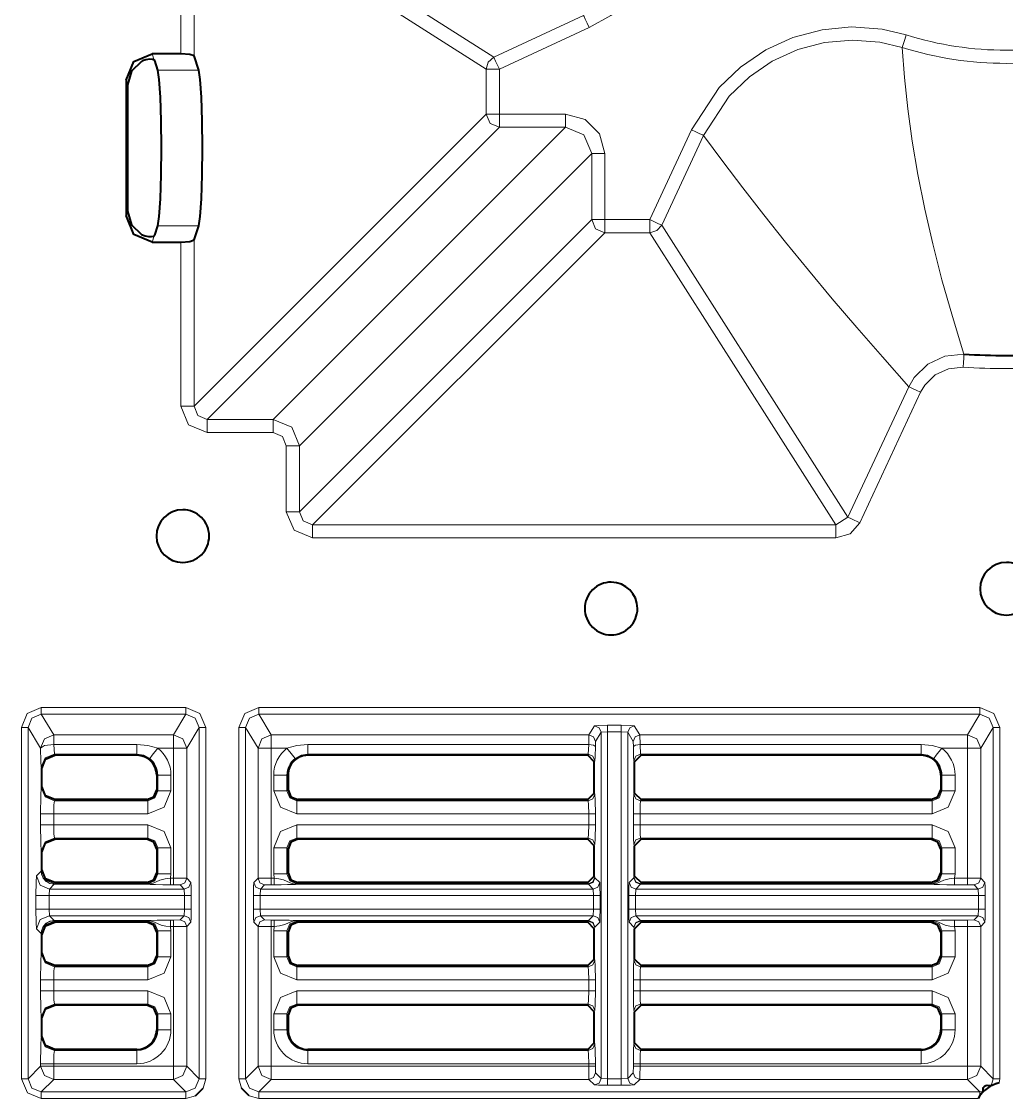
# Model space of a CAD drawing. Header units: millimetres. Extents: x 0 to 2941, y -405 to 1422.
# Drawn here: x 1124.3 to 1199.1, y 948 to 1029.7 of the extents above; entities that cross this region are included whole.
import ezdxf

# ---------------------------------------------------------------- set-up
doc = ezdxf.new("R2010")
doc.units = ezdxf.units.MM
doc.layers.add('FINE', color=9, linetype='Continuous')
doc.layers.add('OUTLINE', color=7, linetype='Continuous')

msp = doc.modelspace()

# ---------------------------------------------------------------- linework, layer by layer
at = {"layer": 'FINE', "lineweight": 9}
for p, q in [((1137.996, 1041.154), (1160.168, 1027.029)), ((1136.422, 1027.3), (1136.422, 1040.249)), ((1159.592, 1026.124), (1137.42, 1040.249)), ((1137.42, 1040.249), (1137.42, 1027.134)), ((1167.394, 1029.297), (1160.59, 1026.124)), ((1134.245, 1027.3), (1134.402, 1026.816)), ((1134.665, 1026.059), (1137.771, 1026.059)), ((1159.592, 1022.714), (1159.592, 1026.124)), ((1160.59, 1026.124), (1160.59, 1022.714)), ((1132.376, 1024.937), (1132.262, 1025.29)), ((1137.42, 1000.542), (1159.592, 1022.714)), ((1160.59, 1022.714), (1165.595, 1022.714)), ((1160.59, 1021.716), (1138.418, 999.544)), ((1143.423, 999.544), (1165.595, 1021.716)), ((1172, 1014.714), (1175.173, 1021.518)), ((1176.078, 1021.096), (1172.905, 1014.292)), ((1167.592, 1019.719), (1145.42, 997.547)), ((1167.592, 1014.714), (1167.592, 1019.719)), ((1168.59, 1019.719), (1168.59, 1014.714)), ((1132.262, 1015.01), (1132.376, 1015.363)), ((1145.42, 992.542), (1167.592, 1014.714)), ((1168.59, 1014.714), (1172, 1014.714)), ((1137.771, 1014.241), (1134.665, 1014.241)), ((1168.59, 1013.716), (1146.418, 991.544)), ((1172, 1013.716), (1168.59, 1013.716)), ((1186.126, 991.544), (1172, 1013.716)), ((1172.905, 1014.292), (1187.03, 992.12)), ((1134.402, 1013.484), (1134.245, 1012.999)), ((1136.422, 1000.542), (1136.422, 1012.999)), ((1137.42, 1013.166), (1137.42, 1000.542)), ((1187.03, 992.12), (1191.648, 1002.024)), ((1192.553, 1001.602), (1187.935, 991.698)), ((1138.418, 999.544), (1143.423, 999.544)), ((1143.423, 998.546), (1138.418, 998.546)), ((1144.422, 992.542), (1144.422, 997.547)), ((1145.42, 997.547), (1145.42, 992.542)), ((1146.418, 991.544), (1186.126, 991.544)), ((1186.126, 991.544), (1187.03, 992.12)), ((1186.126, 990.546), (1146.418, 990.546)), ((1125.828, 977.668), (1136.805, 977.668)), ((1142.329, 977.668), (1197.055, 977.668)), ((1136.805, 977.168), (1125.828, 977.168)), ((1126.773, 975.594), (1125.828, 977.168)), ((1135.86, 975.594), (1136.805, 977.168)), ((1197.055, 977.168), (1142.329, 977.168)), ((1142.329, 977.168), (1143.273, 975.594)), ((1196.11, 975.594), (1197.055, 977.168)), ((1124.329, 976.168), (1124.329, 949.503)), ((1124.829, 976.168), (1125.773, 974.594)), ((1137.804, 976.168), (1136.86, 974.594)), ((1137.804, 949.503), (1137.804, 976.168)), ((1138.303, 976.168), (1138.303, 949.503)), ((1140.83, 949.503), (1140.83, 976.168)), ((1141.33, 976.168), (1141.33, 949.503)), ((1142.273, 974.594), (1141.33, 976.168)), ((1167.384, 975.594), (1167.804, 976.294)), ((1168.804, 976.337), (1169.829, 976.337)), ((1170.829, 976.294), (1171.249, 975.594)), ((1198.054, 976.168), (1197.11, 974.594)), ((1198.054, 949.503), (1198.054, 976.168)), ((1198.554, 976.168), (1198.554, 949.503)), ((1126.773, 975.594), (1135.86, 975.594)), ((1143.273, 975.594), (1167.384, 975.594)), ((1167.372, 974.866), (1167.384, 975.594)), ((1168.304, 975.795), (1167.884, 975.094)), ((1168.804, 975.837), (1168.304, 975.795)), ((1169.829, 975.837), (1168.804, 975.837)), ((1170.329, 975.795), (1169.829, 975.837)), ((1171.249, 975.594), (1196.11, 975.594)), ((1171.249, 975.594), (1171.261, 974.866)), ((1126.82, 974.138), (1126.773, 974.866)), ((1126.773, 974.866), (1133.085, 974.866)), ((1135.86, 974.594), (1134.662, 974.594)), ((1136.86, 974.594), (1136.86, 964.715)), ((1142.273, 964.715), (1142.273, 974.594)), ((1144.471, 974.594), (1143.273, 974.594)), ((1143.273, 974.594), (1143.273, 964.728)), ((1146.048, 974.866), (1167.372, 974.866)), ((1167.336, 974.138), (1167.372, 974.866)), ((1167.884, 975.094), (1167.872, 974.73)), ((1170.762, 974.73), (1170.75, 975.094)), ((1171.261, 974.866), (1171.297, 974.138)), ((1171.261, 974.866), (1192.585, 974.866)), ((1196.11, 974.594), (1194.162, 974.594)), ((1197.11, 974.594), (1197.11, 964.715)), ((1126.863, 974.053), (1126.82, 974.138)), ((1167.293, 974.053), (1167.336, 974.138)), ((1167.836, 973.639), (1167.793, 973.553)), ((1170.84, 973.553), (1170.797, 973.639)), ((1192.585, 974.053), (1192.585, 974.138)), ((1125.821, 973.14), (1125.864, 973.053)), ((1135.664, 972.553), (1135.664, 971.355)), ((1143.468, 971.355), (1143.468, 972.553)), ((1194.166, 972.553), (1194.085, 972.553)), ((1194.166, 971.355), (1194.166, 972.553)), ((1195.165, 972.553), (1195.165, 971.355)), ((1167.793, 971.187), (1167.834, 971.105)), ((1170.799, 971.105), (1170.84, 971.187)), ((1194.085, 971.436), (1194.166, 971.355)), ((1126.822, 970.606), (1126.863, 970.687)), ((1145.297, 970.687), (1145.216, 970.606)), ((1145.216, 970.606), (1167.334, 970.606)), ((1167.334, 970.606), (1167.293, 970.687)), ((1125.773, 969.607), (1125.773, 968.767)), ((1133.917, 969.607), (1126.773, 969.607)), ((1126.773, 968.767), (1126.773, 969.607)), ((1167.371, 969.607), (1145.216, 969.607)), ((1167.371, 968.767), (1167.371, 969.607)), ((1167.871, 969.607), (1167.871, 968.767)), ((1170.762, 968.767), (1170.762, 969.607)), ((1126.773, 968.767), (1133.917, 968.767)), ((1145.216, 968.767), (1167.371, 968.767)), ((1171.262, 968.767), (1193.417, 968.767)), ((1126.863, 967.687), (1126.822, 967.769)), ((1134.666, 967.02), (1134.585, 966.938)), ((1134.666, 965.055), (1134.666, 967.02)), ((1135.664, 967.02), (1135.664, 965.055)), ((1143.468, 965.055), (1143.468, 967.02)), ((1144.549, 966.938), (1144.467, 967.02)), ((1144.467, 967.02), (1144.467, 965.055)), ((1145.216, 967.769), (1145.297, 967.687)), ((1167.334, 967.769), (1145.216, 967.769)), ((1167.293, 967.687), (1167.334, 967.769)), ((1167.834, 967.269), (1167.793, 967.187)), ((1170.84, 967.187), (1170.799, 967.269)), ((1193.336, 967.687), (1193.417, 967.769)), ((1194.166, 967.02), (1194.085, 966.938)), ((1194.166, 965.055), (1194.166, 967.02)), ((1195.165, 967.02), (1195.165, 965.055)), ((1125.823, 966.77), (1125.864, 966.687)), ((1125.814, 965.256), (1125.458, 964.9)), ((1134.585, 965.136), (1134.666, 965.055)), ((1135.664, 965.055), (1135.634, 964.728)), ((1136.86, 964.715), (1137.175, 964.4)), ((1144.467, 965.055), (1144.549, 965.136)), ((1167.793, 964.887), (1167.834, 964.805)), ((1167.834, 964.805), (1167.842, 964.757)), ((1167.842, 964.757), (1168.199, 964.4)), ((1170.434, 964.4), (1170.791, 964.757)), ((1170.791, 964.757), (1170.799, 964.805)), ((1170.799, 964.805), (1170.84, 964.887)), ((1194.085, 965.136), (1194.166, 965.055)), ((1195.165, 965.055), (1195.134, 964.728)), ((1197.11, 964.715), (1197.425, 964.4)), ((1126.419, 963.4), (1126.457, 963.9)), ((1126.457, 963.9), (1126.815, 964.257)), ((1126.815, 964.257), (1126.809, 964.257)), ((1126.812, 964.274), (1126.822, 964.306)), ((1126.815, 964.274), (1126.812, 964.274)), ((1126.815, 964.274), (1133.917, 964.274)), ((1133.917, 964.257), (1126.815, 964.257)), ((1126.822, 964.306), (1126.863, 964.387)), ((1126.822, 964.306), (1133.917, 964.306)), ((1133.917, 964.306), (1133.836, 964.387)), ((1135.86, 964.228), (1135.634, 964.228)), ((1136.36, 964.215), (1135.86, 964.228)), ((1136.701, 963.4), (1136.675, 963.9)), ((1142.458, 963.9), (1142.432, 963.4)), ((1142.773, 964.215), (1142.458, 963.9)), ((1142.458, 963.9), (1167.699, 963.9)), ((1143.273, 964.228), (1142.773, 964.215)), ((1143.499, 964.228), (1143.273, 964.228)), ((1145.297, 964.387), (1145.216, 964.306)), ((1145.216, 964.306), (1167.334, 964.306)), ((1167.342, 964.257), (1145.216, 964.257)), ((1167.334, 964.306), (1167.293, 964.387)), ((1167.342, 964.274), (1167.334, 964.306)), ((1167.699, 963.9), (1167.342, 964.257)), ((1167.725, 963.4), (1167.699, 963.9)), ((1170.934, 963.9), (1170.908, 963.4)), ((1171.291, 964.257), (1170.934, 963.9)), ((1170.934, 963.9), (1196.926, 963.9)), ((1171.299, 964.306), (1171.291, 964.274)), ((1171.291, 964.274), (1193.417, 964.274)), ((1193.417, 964.257), (1171.291, 964.257)), ((1193.417, 964.306), (1193.336, 964.387)), ((1196.11, 964.228), (1195.134, 964.228)), ((1196.61, 964.215), (1196.11, 964.228)), ((1196.926, 963.9), (1196.61, 964.215)), ((1196.951, 963.4), (1196.926, 963.9)), ((1125.42, 963.4), (1125.42, 962.375)), ((1126.419, 962.375), (1126.419, 963.4)), ((1136.701, 963.4), (1126.419, 963.4)), ((1136.701, 962.375), (1136.701, 963.4)), ((1137.201, 963.4), (1137.201, 962.375)), ((1141.932, 962.375), (1141.932, 963.4)), ((1167.725, 963.4), (1142.432, 963.4)), ((1142.432, 963.4), (1142.432, 962.375)), ((1167.725, 962.375), (1167.725, 963.4)), ((1168.225, 963.4), (1168.225, 962.375)), ((1196.951, 962.375), (1196.951, 963.4)), ((1197.451, 963.4), (1197.451, 962.375)), ((1126.457, 961.874), (1126.419, 962.375)), ((1126.419, 962.375), (1136.701, 962.375)), ((1136.675, 961.874), (1136.701, 962.375)), ((1142.432, 962.375), (1167.725, 962.375)), ((1142.432, 962.375), (1142.458, 961.874)), ((1167.699, 961.874), (1167.725, 962.375)), ((1170.908, 962.375), (1170.934, 961.874)), ((1196.926, 961.874), (1196.951, 962.375)), ((1126.815, 961.517), (1126.457, 961.874)), ((1126.815, 961.517), (1126.809, 961.517)), ((1126.812, 961.501), (1126.815, 961.501)), ((1126.822, 961.469), (1126.812, 961.501)), ((1126.815, 961.517), (1133.917, 961.517)), ((1133.917, 961.501), (1126.815, 961.501)), ((1126.863, 961.387), (1126.822, 961.469)), ((1133.917, 961.469), (1126.822, 961.469)), ((1133.836, 961.387), (1133.917, 961.469)), ((1135.634, 961.547), (1135.86, 961.547)), ((1135.86, 961.547), (1136.36, 961.559)), ((1137.175, 961.375), (1136.86, 961.06)), ((1142.273, 961.06), (1141.958, 961.375)), ((1142.773, 961.559), (1143.273, 961.547)), ((1143.273, 961.547), (1143.499, 961.547)), ((1167.334, 961.469), (1145.216, 961.469)), ((1145.216, 961.469), (1145.297, 961.387)), ((1167.293, 961.387), (1167.334, 961.469)), ((1168.199, 961.375), (1167.842, 961.017)), ((1170.791, 961.017), (1170.434, 961.375)), ((1196.926, 961.874), (1170.934, 961.874)), ((1170.934, 961.874), (1171.291, 961.517)), ((1171.291, 961.517), (1193.417, 961.517)), ((1193.417, 961.501), (1171.291, 961.501)), ((1171.291, 961.501), (1171.299, 961.469)), ((1193.417, 961.469), (1171.299, 961.469)), ((1171.299, 961.469), (1171.34, 961.387)), ((1193.336, 961.387), (1193.417, 961.469)), ((1195.134, 961.547), (1196.11, 961.547)), ((1196.11, 961.547), (1196.61, 961.559)), ((1196.61, 961.559), (1196.926, 961.874)), ((1197.425, 961.375), (1197.11, 961.06)), ((1125.458, 960.875), (1125.814, 960.519)), ((1125.814, 960.519), (1125.823, 960.47)), ((1125.823, 960.47), (1125.864, 960.388)), ((1134.666, 960.72), (1134.585, 960.638)), ((1135.634, 961.047), (1135.664, 960.72)), ((1135.664, 960.72), (1135.664, 958.755)), ((1136.86, 961.06), (1136.86, 950.447)), ((1142.273, 950.447), (1142.273, 961.06)), ((1143.273, 961.047), (1143.273, 950.447)), ((1143.499, 961.047), (1143.273, 961.047)), ((1143.468, 960.72), (1143.499, 961.047)), ((1143.468, 958.755), (1143.468, 960.72)), ((1144.549, 960.638), (1144.467, 960.72)), ((1144.467, 960.72), (1144.467, 958.755)), ((1167.834, 960.969), (1167.793, 960.887)), ((1167.842, 961.017), (1167.834, 960.969)), ((1170.799, 960.969), (1170.791, 961.017)), ((1170.84, 960.887), (1170.799, 960.969)), ((1196.11, 961.047), (1195.134, 961.047)), ((1195.134, 961.047), (1195.165, 960.72)), ((1195.165, 960.72), (1195.165, 958.755)), ((1196.11, 950.447), (1196.11, 961.047)), ((1197.11, 961.06), (1197.11, 950.447)), ((1125.864, 959.087), (1125.823, 959.005)), ((1144.467, 958.755), (1144.549, 958.836)), ((1126.822, 958.006), (1126.863, 958.087)), ((1133.917, 958.006), (1133.836, 958.087)), ((1145.297, 958.087), (1145.216, 958.006)), ((1167.334, 958.006), (1167.293, 958.087)), ((1167.793, 958.587), (1167.834, 958.505)), ((1170.799, 958.505), (1170.84, 958.587)), ((1171.34, 958.087), (1171.299, 958.006)), ((1193.417, 958.006), (1193.336, 958.087)), ((1126.822, 958.006), (1133.917, 958.006)), ((1145.216, 958.006), (1167.334, 958.006)), ((1171.299, 958.006), (1193.417, 958.006)), ((1125.773, 957.007), (1125.773, 956.167)), ((1133.917, 957.007), (1126.773, 957.007)), ((1126.773, 956.167), (1126.773, 957.007)), ((1167.371, 957.007), (1145.216, 957.007)), ((1167.371, 956.167), (1167.371, 957.007)), ((1167.871, 957.007), (1167.871, 956.167)), ((1170.762, 956.167), (1170.762, 957.007)), ((1126.773, 956.167), (1133.917, 956.167)), ((1145.216, 956.167), (1167.371, 956.167)), ((1171.262, 956.167), (1193.417, 956.167)), ((1126.863, 955.087), (1126.822, 955.169)), ((1133.917, 955.169), (1126.822, 955.169)), ((1133.836, 955.087), (1133.917, 955.169)), ((1193.336, 955.087), (1193.417, 955.169)), ((1125.823, 954.17), (1125.864, 954.087)), ((1134.666, 954.42), (1134.585, 954.338)), ((1134.666, 953.222), (1134.666, 954.42)), ((1135.664, 954.42), (1135.664, 953.222)), ((1143.468, 953.222), (1143.468, 954.42)), ((1144.549, 954.338), (1144.467, 954.42)), ((1144.467, 954.42), (1144.467, 953.222)), ((1167.834, 954.669), (1167.793, 954.587)), ((1170.84, 954.587), (1170.799, 954.669)), ((1194.166, 954.42), (1194.085, 954.338)), ((1194.166, 953.222), (1194.166, 954.42)), ((1195.165, 954.42), (1195.165, 953.222)), ((1134.585, 953.222), (1134.666, 953.222)), ((1144.467, 953.222), (1144.549, 953.222)), ((1194.085, 953.222), (1194.166, 953.222)), ((1125.864, 952.722), (1125.823, 952.64)), ((1126.822, 951.641), (1126.863, 951.722)), ((1146.048, 951.722), (1146.048, 951.641)), ((1167.793, 952.222), (1167.834, 952.14)), ((1170.799, 952.14), (1170.84, 952.222)), ((1171.34, 951.722), (1171.299, 951.641)), ((1171.299, 951.641), (1192.585, 951.641)), ((1192.585, 951.641), (1192.585, 951.722)), ((1125.773, 950.643), (1125.773, 950.447)), ((1126.773, 950.447), (1126.773, 950.643)), ((1133.085, 950.643), (1126.773, 950.643)), ((1136.86, 950.447), (1137.804, 949.503)), ((1141.33, 949.503), (1142.273, 950.447)), ((1143.273, 950.447), (1167.371, 950.447)), ((1167.371, 950.643), (1146.048, 950.643)), ((1167.371, 950.447), (1167.371, 950.643)), ((1167.871, 950.643), (1167.871, 950.447)), ((1167.871, 950.447), (1167.884, 949.947)), ((1170.329, 949.527), (1170.749, 949.947)), ((1170.749, 949.947), (1170.762, 950.447)), ((1170.762, 950.447), (1170.762, 950.643)), ((1192.585, 950.643), (1171.262, 950.643)), ((1171.262, 950.643), (1171.262, 950.447)), ((1171.262, 950.447), (1196.11, 950.447)), ((1197.11, 950.447), (1198.054, 949.503)), ((1125.829, 948.503), (1126.773, 949.447)), ((1138.303, 949.503), (1138.116, 948.776)), ((1141.018, 948.776), (1140.83, 949.503)), ((1143.273, 949.447), (1142.329, 948.503)), ((1167.384, 949.447), (1143.273, 949.447)), ((1167.804, 949.027), (1167.384, 949.447)), ((1168.304, 949.527), (1168.804, 949.502)), ((1169.829, 949.502), (1170.329, 949.527)), ((1171.249, 949.447), (1170.829, 949.027)), ((1196.11, 949.447), (1171.249, 949.447)), ((1197.054, 948.503), (1196.11, 949.447)), ((1197.896, 948.964), (1198.054, 949.503)), ((1198.554, 949.503), (1198.518, 949.18)), ((1125.829, 948.503), (1136.804, 948.503)), ((1142.329, 948.503), (1197.054, 948.503)), ((1169.829, 949.002), (1168.804, 949.002)), ((1197.054, 948.503), (1197.309, 948.536)), ((1142.329, 948.003), (1141.602, 948.191)), ((1196.909, 948.003), (1142.329, 948.003))]:
    msp.add_line(p, q, dxfattribs=at)
for points in [[(1174.6, 1045.583), (1175.208, 1041.796), (1175.06, 1039.552), (1174.522, 1037.301), (1173.639, 1035.234), (1172.386, 1033.29), (1170.869, 1031.632), (1169.044, 1030.211), (1167.394, 1029.297)], [(1159.592, 1026.124), (1159.749, 1026.66), (1160.168, 1027.029), (1166.972, 1030.202)], [(1167.394, 1029.297), (1167.238, 1029.632), (1167.104, 1029.919), (1167.011, 1030.119), (1166.972, 1030.202)], [(1175.173, 1021.518), (1177.27, 1024.73), (1178.889, 1026.291), (1180.801, 1027.594), (1182.845, 1028.53), (1185.08, 1029.127), (1187.317, 1029.334), (1189.623, 1029.157), (1191.46, 1028.724)], [(1191.163, 1027.77), (1189.462, 1028.172), (1187.387, 1028.336), (1185.254, 1028.144), (1183.241, 1027.612), (1181.291, 1026.725), (1179.567, 1025.556), (1178.02, 1024.072), (1176.078, 1021.096)], [(1191.46, 1028.724), (1191.35, 1028.371), (1191.256, 1028.068), (1191.19, 1027.858), (1191.163, 1027.77)], [(1191.163, 1027.77), (1191.33, 1025.49), (1191.582, 1023.12), (1191.922, 1020.664), (1192.352, 1018.126), (1192.874, 1015.508), (1193.479, 1012.862), (1194.174, 1010.144), (1194.962, 1007.358), (1195.842, 1004.505)], [(1160.59, 1026.124), (1160.3, 1026.746), (1160.168, 1027.029)], [(1160.59, 1026.124), (1159.904, 1026.124), (1159.592, 1026.124)], [(1160.59, 1022.714), (1159.904, 1022.714), (1159.592, 1022.714)], [(1165.595, 1021.716), (1160.59, 1021.716), (1159.885, 1022.009), (1159.592, 1022.714)], [(1160.59, 1022.714), (1160.59, 1022.028), (1160.59, 1021.716)], [(1165.595, 1022.714), (1167.094, 1022.313), (1168.189, 1021.217), (1168.59, 1019.719)], [(1165.595, 1022.714), (1165.595, 1022.028), (1165.595, 1021.716)], [(1167.592, 1019.719), (1167.009, 1021.133), (1165.595, 1021.716)], [(1175.173, 1021.518), (1175.508, 1021.362), (1175.795, 1021.228), (1175.995, 1021.135), (1176.078, 1021.096)], [(1191.648, 1002.024), (1189.652, 1004.283), (1187.72, 1006.512), (1185.851, 1008.709), (1184.046, 1010.875), (1182.304, 1013.01), (1180.655, 1015.077), (1179.068, 1017.113), (1177.542, 1019.12), (1176.078, 1021.096)], [(1168.59, 1019.719), (1167.904, 1019.719), (1167.592, 1019.719)], [(1168.59, 1014.714), (1167.904, 1014.714), (1167.592, 1014.714)], [(1168.59, 1013.716), (1167.886, 1014.009), (1167.592, 1014.714)], [(1168.59, 1014.714), (1168.59, 1014.028), (1168.59, 1013.716)], [(1172, 1014.714), (1172, 1014.028), (1172, 1013.716)], [(1172, 1014.714), (1172.623, 1014.424), (1172.905, 1014.292)], [(1172.905, 1014.292), (1172.537, 1013.873), (1172, 1013.716)], [(1191.648, 1002.024), (1192.059, 1002.724), (1193.091, 1003.739), (1194.402, 1004.356), (1195.842, 1004.505)], [(1195.842, 1004.505), (1195.836, 1004.413), (1195.822, 1004.194), (1195.801, 1003.877), (1195.776, 1003.509)], [(1195.776, 1003.509), (1194.669, 1003.395), (1193.662, 1002.921), (1192.869, 1002.14), (1192.553, 1001.602)], [(1191.648, 1002.024), (1191.732, 1001.985), (1191.931, 1001.892), (1192.218, 1001.758), (1192.553, 1001.602)], [(1137.42, 1000.542), (1137.108, 1000.542), (1136.422, 1000.542)], [(1138.418, 998.546), (1137.006, 999.13), (1136.422, 1000.542)], [(1137.42, 1000.542), (1137.711, 999.835), (1138.418, 999.544)], [(1138.418, 999.544), (1138.418, 999.232), (1138.418, 998.546)], [(1143.423, 999.544), (1143.423, 999.232), (1143.423, 998.546)], [(1143.423, 999.544), (1144.834, 998.958), (1145.42, 997.547)], [(1144.422, 997.547), (1144.129, 998.253), (1143.423, 998.546)], [(1145.42, 997.547), (1145.108, 997.547), (1144.422, 997.547)], [(1145.42, 992.542), (1145.108, 992.542), (1144.422, 992.542)], [(1146.418, 990.546), (1145.006, 991.13), (1144.422, 992.542)], [(1145.42, 992.542), (1145.711, 991.835), (1146.418, 991.544)], [(1146.418, 991.544), (1146.418, 991.232), (1146.418, 990.546)], [(1187.935, 991.698), (1187.198, 990.858), (1186.126, 990.546)], [(1186.126, 991.544), (1186.126, 991.232), (1186.126, 990.546)], [(1187.03, 992.12), (1187.313, 991.989), (1187.935, 991.698)], [(1125.828, 977.668), (1124.768, 977.228), (1124.329, 976.168)], [(1125.828, 977.168), (1125.828, 977.322), (1125.828, 977.668)], [(1136.805, 977.668), (1136.805, 977.322), (1136.805, 977.168)], [(1136.805, 977.668), (1137.865, 977.228), (1138.303, 976.168)], [(1140.83, 976.168), (1141.269, 977.228), (1142.329, 977.668)], [(1142.329, 977.668), (1142.329, 977.322), (1142.329, 977.168)], [(1197.055, 977.668), (1197.055, 977.322), (1197.055, 977.168)], [(1197.055, 977.668), (1198.115, 977.228), (1198.554, 976.168)], [(1125.828, 977.168), (1125.122, 976.875), (1124.829, 976.168)], [(1137.804, 976.168), (1137.511, 976.875), (1136.805, 977.168)], [(1142.329, 977.168), (1141.622, 976.875), (1141.33, 976.168)], [(1198.054, 976.168), (1197.762, 976.875), (1197.055, 977.168)], [(1124.329, 976.168), (1124.678, 976.168), (1124.829, 976.168)], [(1125.773, 950.447), (1124.829, 949.503), (1124.829, 976.168)], [(1138.303, 976.168), (1137.955, 976.168), (1137.804, 976.168)], [(1140.83, 976.168), (1141.179, 976.168), (1141.33, 976.168)], [(1167.804, 976.294), (1168.106, 976.324), (1168.804, 976.337)], [(1168.304, 975.795), (1168.157, 976.147), (1167.804, 976.294)], [(1168.804, 975.837), (1168.804, 976.183), (1168.804, 976.337)], [(1169.829, 975.837), (1169.829, 976.183), (1169.829, 976.337)], [(1169.829, 976.337), (1170.527, 976.324), (1170.829, 976.294)], [(1170.329, 975.795), (1170.476, 976.147), (1170.829, 976.294)], [(1198.054, 976.168), (1198.205, 976.168), (1198.554, 976.168)], [(1126.773, 975.594), (1126.066, 975.301), (1125.773, 974.594)], [(1126.773, 974.866), (1126.773, 975.378), (1126.773, 975.594)], [(1135.86, 974.594), (1135.86, 975.286), (1135.86, 975.594)], [(1135.86, 975.594), (1136.567, 975.301), (1136.86, 974.594)], [(1142.273, 974.594), (1142.566, 975.301), (1143.273, 975.594)], [(1143.273, 975.594), (1143.273, 975.286), (1143.273, 974.594)], [(1167.884, 975.094), (1167.737, 975.447), (1167.384, 975.594)], [(1167.884, 949.947), (1168.304, 949.527), (1168.304, 975.795)], [(1168.804, 975.837), (1168.804, 949.502), (1169.829, 949.502), (1169.829, 975.837)], [(1170.75, 975.094), (1170.329, 975.795), (1170.329, 949.527)], [(1170.75, 975.094), (1170.896, 975.447), (1171.249, 975.594)], [(1196.11, 975.594), (1196.817, 975.301), (1197.11, 974.594)], [(1196.11, 974.594), (1196.11, 975.286), (1196.11, 975.594)], [(1126.773, 974.866), (1126.075, 974.784), (1125.773, 974.594)], [(1125.773, 974.594), (1125.791, 973.575), (1125.821, 973.14)], [(1133.085, 974.866), (1133.085, 974.356), (1133.085, 974.138)], [(1133.085, 974.866), (1133.92, 974.795), (1134.662, 974.594)], [(1134.662, 974.594), (1134.241, 974.05), (1134.052, 973.804)], [(1135.634, 964.728), (1135.86, 964.728), (1135.86, 974.594)], [(1135.86, 974.594), (1136.558, 974.594), (1136.86, 974.594)], [(1142.273, 974.594), (1142.575, 974.594), (1143.273, 974.594)], [(1144.471, 974.594), (1145.228, 974.798), (1146.048, 974.866)], [(1145.081, 973.804), (1144.892, 974.05), (1144.471, 974.594)], [(1146.048, 974.138), (1146.048, 974.356), (1146.048, 974.866)], [(1167.872, 974.73), (1167.721, 974.825), (1167.372, 974.866)], [(1167.872, 974.73), (1167.858, 973.965), (1167.836, 973.639)], [(1170.762, 974.73), (1170.912, 974.825), (1171.261, 974.866)], [(1170.797, 973.639), (1170.775, 973.965), (1170.762, 974.73)], [(1192.585, 974.866), (1192.585, 974.356), (1192.585, 974.138)], [(1192.585, 974.866), (1193.421, 974.795), (1194.162, 974.594)], [(1194.162, 974.594), (1193.741, 974.05), (1193.552, 973.804)], [(1195.134, 964.728), (1196.11, 964.728), (1196.11, 974.594)], [(1196.11, 974.594), (1196.808, 974.594), (1197.11, 974.594)], [(1126.82, 974.138), (1126.114, 973.846), (1125.821, 973.14)], [(1133.085, 974.053), (1133.085, 974.138), (1126.82, 974.138)], [(1146.048, 974.138), (1145.546, 974.055), (1145.081, 973.804)], [(1167.336, 974.138), (1146.048, 974.138), (1146.048, 974.053)], [(1167.836, 973.639), (1167.689, 973.992), (1167.336, 974.138)], [(1170.797, 973.639), (1170.944, 973.992), (1171.297, 974.138)], [(1192.585, 974.138), (1171.297, 974.138), (1171.34, 974.053)], [(1193.552, 973.804), (1193.097, 974.051), (1192.585, 974.138)], [(1134.585, 971.436), (1134.666, 971.355), (1134.666, 972.553), (1134.585, 972.553)], [(1135.664, 972.553), (1134.976, 972.553), (1134.666, 972.553)], [(1144.467, 972.553), (1144.157, 972.553), (1143.468, 972.553)], [(1144.549, 972.553), (1144.467, 972.553), (1144.467, 971.355), (1144.549, 971.436)], [(1195.165, 972.553), (1194.476, 972.553), (1194.166, 972.553)], [(1125.864, 971.687), (1125.823, 971.605), (1125.787, 970.984), (1125.773, 969.607)], [(1126.822, 970.606), (1126.116, 970.899), (1125.823, 971.605)], [(1133.917, 970.606), (1134.448, 970.824), (1134.666, 971.355)], [(1135.664, 971.355), (1135.153, 970.119), (1133.917, 969.607)], [(1135.664, 971.355), (1134.976, 971.355), (1134.666, 971.355)], [(1144.467, 971.355), (1144.157, 971.355), (1143.468, 971.355)], [(1145.216, 969.607), (1143.98, 970.119), (1143.468, 971.355)], [(1144.467, 971.355), (1144.685, 970.824), (1145.216, 970.606)], [(1167.334, 970.606), (1167.687, 970.752), (1167.834, 971.105)], [(1167.834, 971.105), (1167.86, 970.64), (1167.871, 969.607)], [(1170.762, 969.607), (1170.773, 970.64), (1170.799, 971.105)], [(1171.299, 970.606), (1170.946, 970.752), (1170.799, 971.105)], [(1193.417, 970.606), (1193.948, 970.824), (1194.166, 971.355)], [(1195.165, 971.355), (1194.653, 970.119), (1193.417, 969.607)], [(1195.165, 971.355), (1194.476, 971.355), (1194.166, 971.355)], [(1126.773, 969.607), (1126.787, 970.296), (1126.822, 970.606)], [(1126.822, 970.606), (1133.917, 970.606), (1133.836, 970.687)], [(1133.917, 969.607), (1133.917, 970.296), (1133.917, 970.606)], [(1145.216, 970.606), (1145.216, 970.296), (1145.216, 969.607)], [(1167.371, 969.607), (1167.36, 970.296), (1167.334, 970.606)], [(1171.299, 970.606), (1171.273, 970.296), (1171.262, 969.607)], [(1171.34, 970.687), (1171.299, 970.606), (1193.417, 970.606), (1193.336, 970.687)], [(1193.417, 969.607), (1193.417, 970.296), (1193.417, 970.606)], [(1126.773, 969.607), (1126.075, 969.607), (1125.773, 969.607)], [(1167.371, 969.607), (1167.72, 969.607), (1167.871, 969.607)], [(1170.762, 969.607), (1170.913, 969.607), (1171.262, 969.607)], [(1193.417, 969.607), (1171.262, 969.607), (1171.262, 968.767)], [(1126.773, 968.767), (1126.075, 968.767), (1125.773, 968.767)], [(1125.773, 968.767), (1125.787, 967.391), (1125.823, 966.77)], [(1126.822, 967.769), (1126.787, 968.079), (1126.773, 968.767)], [(1133.917, 968.767), (1133.917, 968.079), (1133.917, 967.769)], [(1133.917, 968.767), (1135.153, 968.256), (1135.664, 967.02)], [(1143.468, 967.02), (1143.98, 968.256), (1145.216, 968.767)], [(1145.216, 968.767), (1145.216, 968.079), (1145.216, 967.769)], [(1167.334, 967.769), (1167.36, 968.079), (1167.371, 968.767)], [(1167.371, 968.767), (1167.72, 968.767), (1167.871, 968.767)], [(1167.871, 968.767), (1167.86, 967.735), (1167.834, 967.269)], [(1170.762, 968.767), (1170.913, 968.767), (1171.262, 968.767)], [(1170.799, 967.269), (1170.773, 967.735), (1170.762, 968.767)], [(1171.262, 968.767), (1171.273, 968.079), (1171.299, 967.769)], [(1193.417, 968.767), (1193.417, 968.079), (1193.417, 967.769)], [(1193.417, 968.767), (1194.653, 968.256), (1195.165, 967.02)], [(1126.822, 967.769), (1126.116, 967.476), (1125.823, 966.77)], [(1133.836, 967.687), (1133.917, 967.769), (1126.822, 967.769)], [(1134.666, 967.02), (1134.448, 967.551), (1133.917, 967.769)], [(1134.666, 967.02), (1134.976, 967.02), (1135.664, 967.02)], [(1143.468, 967.02), (1144.157, 967.02), (1144.467, 967.02)], [(1145.216, 967.769), (1144.685, 967.551), (1144.467, 967.02)], [(1167.334, 967.769), (1167.687, 967.622), (1167.834, 967.269)], [(1170.799, 967.269), (1170.946, 967.622), (1171.299, 967.769)], [(1193.417, 967.769), (1171.299, 967.769), (1171.34, 967.687)], [(1194.166, 967.02), (1193.948, 967.551), (1193.417, 967.769)], [(1194.166, 967.02), (1194.476, 967.02), (1195.165, 967.02)], [(1125.864, 965.387), (1125.823, 965.305), (1125.814, 965.256)], [(1125.458, 964.9), (1125.431, 964.447), (1125.42, 963.4)], [(1126.457, 963.9), (1125.751, 964.193), (1125.458, 964.9)], [(1126.812, 964.274), (1126.482, 964.331), (1126.19, 964.49), (1125.968, 964.735), (1125.839, 965.04), (1125.814, 965.232), (1125.814, 965.256)], [(1126.809, 964.257), (1126.48, 964.315), (1126.188, 964.478), (1125.966, 964.728), (1125.838, 965.038), (1125.814, 965.232), (1125.814, 965.256)], [(1126.822, 964.306), (1126.116, 964.599), (1125.823, 965.305)], [(1133.917, 964.306), (1134.448, 964.524), (1134.666, 965.055)], [(1133.917, 964.306), (1133.917, 964.295), (1133.917, 964.274), (1133.987, 964.276), (1134.074, 964.285), (1134.313, 964.345), (1134.814, 964.567), (1135.227, 964.678), (1135.634, 964.728)], [(1134.666, 965.055), (1134.976, 965.055), (1135.664, 965.055)], [(1135.634, 964.228), (1135.634, 964.379), (1135.634, 964.728)], [(1135.86, 964.228), (1135.86, 964.379), (1135.86, 964.728)], [(1135.86, 964.728), (1136.558, 964.724), (1136.86, 964.715)], [(1136.36, 964.215), (1136.713, 964.362), (1136.86, 964.715)], [(1141.932, 963.4), (1141.94, 964.098), (1141.958, 964.4), (1142.273, 964.715)], [(1142.273, 964.715), (1142.575, 964.724), (1143.273, 964.728)], [(1142.273, 964.715), (1142.42, 964.362), (1142.773, 964.215)], [(1143.273, 964.728), (1143.499, 964.728), (1143.468, 965.055)], [(1143.273, 964.728), (1143.273, 964.379), (1143.273, 964.228)], [(1143.468, 965.055), (1144.157, 965.055), (1144.467, 965.055)], [(1143.499, 964.728), (1143.499, 964.379), (1143.499, 964.228)], [(1143.499, 964.728), (1143.863, 964.685), (1144.206, 964.607), (1144.724, 964.382), (1144.861, 964.331), (1144.968, 964.302), (1145.113, 964.279), (1145.183, 964.274), (1145.216, 964.274), (1167.342, 964.274)], [(1144.467, 965.055), (1144.685, 964.524), (1145.216, 964.306)], [(1167.334, 964.306), (1167.687, 964.452), (1167.834, 964.805)], [(1167.342, 964.257), (1167.695, 964.404), (1167.842, 964.757)], [(1167.342, 964.274), (1167.694, 964.417), (1167.842, 964.757)], [(1170.791, 964.757), (1170.938, 964.404), (1171.291, 964.257)], [(1170.791, 964.757), (1170.939, 964.417), (1171.291, 964.274)], [(1170.799, 964.805), (1170.946, 964.452), (1171.299, 964.306)], [(1193.417, 964.306), (1193.948, 964.524), (1194.166, 965.055)], [(1193.417, 964.274), (1193.487, 964.276), (1193.574, 964.285), (1193.814, 964.345), (1194.314, 964.567), (1194.727, 964.678), (1195.134, 964.728)], [(1194.166, 965.055), (1194.476, 965.055), (1195.165, 965.055)], [(1195.134, 964.728), (1195.134, 964.379), (1195.134, 964.228)], [(1196.11, 964.728), (1196.11, 964.379), (1196.11, 964.228)], [(1196.11, 964.728), (1196.808, 964.724), (1197.11, 964.715)], [(1197.11, 964.715), (1196.964, 964.362), (1196.61, 964.215)], [(1126.457, 963.9), (1136.675, 963.9), (1136.36, 964.215)], [(1126.812, 964.274), (1126.81, 964.262), (1126.809, 964.257)], [(1126.815, 964.257), (1126.815, 964.262), (1126.815, 964.274)], [(1133.917, 964.257), (1133.917, 964.262), (1133.917, 964.274)], [(1135.634, 964.228), (1135.042, 964.231), (1134.494, 964.241), (1134.086, 964.253), (1133.978, 964.257), (1133.944, 964.257), (1133.917, 964.257)], [(1136.675, 963.9), (1137.029, 964.047), (1137.175, 964.4)], [(1137.175, 964.4), (1137.193, 964.098), (1137.201, 963.4)], [(1141.958, 964.4), (1142.104, 964.047), (1142.458, 963.9)], [(1145.216, 964.257), (1145.203, 964.257), (1145.176, 964.257), (1145.117, 964.256), (1145.068, 964.254), (1144.994, 964.252), (1144.5, 964.237), (1144.029, 964.231), (1143.499, 964.228)], [(1145.216, 964.306), (1145.216, 964.295), (1145.216, 964.274)], [(1145.216, 964.274), (1145.216, 964.262), (1145.216, 964.257)], [(1167.342, 964.257), (1167.342, 964.262), (1167.342, 964.274)], [(1167.699, 963.9), (1168.053, 964.047), (1168.199, 964.4)], [(1168.199, 964.4), (1168.217, 964.098), (1168.225, 963.4)], [(1170.409, 962.375), (1170.409, 963.4), (1170.416, 964.098), (1170.434, 964.4)], [(1170.434, 964.4), (1170.581, 964.047), (1170.934, 963.9)], [(1171.291, 964.274), (1171.291, 964.262), (1171.291, 964.257)], [(1171.34, 964.387), (1171.299, 964.306), (1193.417, 964.306)], [(1193.417, 964.306), (1193.417, 964.295), (1193.417, 964.274)], [(1193.417, 964.274), (1193.417, 964.262), (1193.417, 964.257)], [(1195.134, 964.228), (1194.542, 964.231), (1193.994, 964.241), (1193.586, 964.253), (1193.478, 964.257), (1193.444, 964.257), (1193.417, 964.257)], [(1197.425, 964.4), (1197.279, 964.047), (1196.926, 963.9)], [(1197.425, 964.4), (1197.443, 964.098), (1197.451, 963.4)], [(1126.419, 963.4), (1125.722, 963.4), (1125.42, 963.4)], [(1137.201, 963.4), (1137.05, 963.4), (1136.701, 963.4)], [(1141.932, 963.4), (1142.083, 963.4), (1142.432, 963.4)], [(1167.725, 963.4), (1168.074, 963.4), (1168.225, 963.4)], [(1170.409, 963.4), (1170.56, 963.4), (1170.908, 963.4)], [(1196.951, 963.4), (1170.908, 963.4), (1170.908, 962.375), (1196.951, 962.375)], [(1197.451, 963.4), (1197.3, 963.4), (1196.951, 963.4)], [(1126.419, 962.375), (1125.722, 962.375), (1125.42, 962.375)], [(1125.42, 962.375), (1125.431, 961.328), (1125.458, 960.875)], [(1137.201, 962.375), (1137.05, 962.375), (1136.701, 962.375)], [(1137.201, 962.375), (1137.193, 961.677), (1137.175, 961.375)], [(1141.932, 962.375), (1142.083, 962.375), (1142.432, 962.375)], [(1141.958, 961.375), (1141.94, 961.677), (1141.932, 962.375)], [(1167.725, 962.375), (1168.074, 962.375), (1168.225, 962.375)], [(1168.225, 962.375), (1168.217, 961.677), (1168.199, 961.375)], [(1170.409, 962.375), (1170.56, 962.375), (1170.908, 962.375)], [(1170.434, 961.375), (1170.416, 961.677), (1170.409, 962.375)], [(1197.451, 962.375), (1197.3, 962.375), (1196.951, 962.375)], [(1197.451, 962.375), (1197.443, 961.677), (1197.425, 961.375)], [(1126.457, 961.874), (1125.751, 961.582), (1125.458, 960.875)], [(1126.809, 961.517), (1126.48, 961.459), (1126.188, 961.297), (1125.966, 961.047), (1125.838, 960.737), (1125.814, 960.543), (1125.814, 960.519)], [(1126.812, 961.501), (1126.482, 961.444), (1126.19, 961.285), (1125.968, 961.04), (1125.839, 960.734), (1125.814, 960.543), (1125.814, 960.519)], [(1126.822, 961.469), (1126.116, 961.176), (1125.823, 960.47)], [(1136.36, 961.559), (1136.675, 961.874), (1126.457, 961.874)], [(1126.812, 961.501), (1126.81, 961.513), (1126.809, 961.517)], [(1126.815, 961.501), (1126.815, 961.513), (1126.815, 961.517)], [(1133.917, 961.517), (1133.93, 961.517), (1133.957, 961.518), (1134.016, 961.519), (1134.065, 961.52), (1134.14, 961.523), (1134.633, 961.537), (1135.104, 961.544), (1135.634, 961.547)], [(1133.917, 961.501), (1133.917, 961.513), (1133.917, 961.517)], [(1133.917, 961.501), (1133.917, 961.479), (1133.917, 961.469)], [(1135.634, 961.047), (1135.27, 961.09), (1134.927, 961.168), (1134.409, 961.392), (1134.272, 961.444), (1134.166, 961.473), (1134.02, 961.496), (1133.95, 961.5), (1133.917, 961.501)], [(1134.666, 960.72), (1134.448, 961.251), (1133.917, 961.469)], [(1135.634, 961.047), (1135.634, 961.396), (1135.634, 961.547)], [(1135.86, 961.047), (1135.86, 961.396), (1135.86, 961.547)], [(1136.86, 961.06), (1136.713, 961.413), (1136.36, 961.559)], [(1137.175, 961.375), (1137.029, 961.728), (1136.675, 961.874)], [(1141.958, 961.375), (1142.104, 961.728), (1142.458, 961.874)], [(1142.273, 961.06), (1142.42, 961.413), (1142.773, 961.559)], [(1167.699, 961.874), (1142.458, 961.874), (1142.773, 961.559)], [(1143.273, 961.047), (1143.273, 961.396), (1143.273, 961.547)], [(1143.499, 961.047), (1143.499, 961.396), (1143.499, 961.547)], [(1143.499, 961.547), (1144.091, 961.544), (1144.639, 961.534), (1145.047, 961.521), (1145.155, 961.518), (1145.189, 961.518), (1145.216, 961.517)], [(1145.216, 961.501), (1145.146, 961.499), (1145.059, 961.49), (1144.82, 961.43), (1144.32, 961.208), (1143.906, 961.097), (1143.499, 961.047)], [(1145.216, 961.469), (1144.685, 961.251), (1144.467, 960.72)], [(1145.216, 961.517), (1167.342, 961.517), (1167.699, 961.874)], [(1145.216, 961.501), (1145.216, 961.513), (1145.216, 961.517)], [(1167.334, 961.469), (1167.342, 961.501), (1145.216, 961.501)], [(1145.216, 961.501), (1145.216, 961.479), (1145.216, 961.469)], [(1167.334, 961.469), (1167.687, 961.322), (1167.834, 960.969)], [(1167.342, 961.517), (1167.695, 961.371), (1167.842, 961.017)], [(1167.342, 961.501), (1167.342, 961.513), (1167.342, 961.517)], [(1167.342, 961.501), (1167.694, 961.358), (1167.842, 961.017)], [(1167.699, 961.874), (1168.053, 961.728), (1168.199, 961.375)], [(1170.434, 961.375), (1170.581, 961.728), (1170.934, 961.874)], [(1170.791, 961.017), (1170.938, 961.371), (1171.291, 961.517)], [(1170.791, 961.017), (1170.939, 961.358), (1171.291, 961.501)], [(1170.799, 960.969), (1170.946, 961.322), (1171.299, 961.469)], [(1171.291, 961.517), (1171.291, 961.513), (1171.291, 961.501)], [(1193.417, 961.517), (1193.43, 961.517), (1193.457, 961.518), (1193.516, 961.519), (1193.565, 961.52), (1193.639, 961.523), (1194.133, 961.537), (1194.604, 961.544), (1195.134, 961.547)], [(1193.417, 961.501), (1193.417, 961.513), (1193.417, 961.517)], [(1193.417, 961.501), (1193.417, 961.479), (1193.417, 961.469)], [(1195.134, 961.047), (1194.77, 961.09), (1194.427, 961.168), (1193.909, 961.392), (1193.772, 961.444), (1193.666, 961.473), (1193.52, 961.496), (1193.45, 961.5), (1193.417, 961.501)], [(1194.166, 960.72), (1193.948, 961.251), (1193.417, 961.469)], [(1195.134, 961.047), (1195.134, 961.396), (1195.134, 961.547)], [(1196.11, 961.047), (1196.11, 961.396), (1196.11, 961.547)], [(1197.11, 961.06), (1196.964, 961.413), (1196.61, 961.559)], [(1197.425, 961.375), (1197.279, 961.728), (1196.926, 961.874)], [(1126.773, 950.447), (1135.86, 950.447), (1135.86, 961.047), (1135.634, 961.047)], [(1134.585, 958.836), (1134.666, 958.755), (1134.666, 960.72)], [(1134.666, 960.72), (1134.976, 960.72), (1135.664, 960.72)], [(1136.86, 961.06), (1136.558, 961.051), (1135.86, 961.047)], [(1143.273, 961.047), (1142.575, 961.051), (1142.273, 961.06)], [(1143.468, 960.72), (1144.157, 960.72), (1144.467, 960.72)], [(1194.085, 958.836), (1194.166, 958.755), (1194.166, 960.72), (1194.085, 960.638)], [(1194.166, 960.72), (1194.476, 960.72), (1195.165, 960.72)], [(1197.11, 961.06), (1196.808, 961.051), (1196.11, 961.047)], [(1125.823, 959.005), (1125.787, 958.384), (1125.773, 957.007)], [(1126.822, 958.006), (1126.116, 958.299), (1125.823, 959.005)], [(1133.917, 958.006), (1134.448, 958.224), (1134.666, 958.755)], [(1135.664, 958.755), (1135.153, 957.519), (1133.917, 957.007)], [(1134.666, 958.755), (1134.976, 958.755), (1135.664, 958.755)], [(1143.468, 958.755), (1144.157, 958.755), (1144.467, 958.755)], [(1145.216, 957.007), (1143.98, 957.519), (1143.468, 958.755)], [(1144.467, 958.755), (1144.685, 958.224), (1145.216, 958.006)], [(1167.334, 958.006), (1167.687, 958.152), (1167.834, 958.505)], [(1167.834, 958.505), (1167.86, 958.04), (1167.871, 957.007)], [(1170.762, 957.007), (1170.773, 958.04), (1170.799, 958.505)], [(1170.799, 958.505), (1170.946, 958.152), (1171.299, 958.006)], [(1193.417, 958.006), (1193.948, 958.224), (1194.166, 958.755)], [(1195.165, 958.755), (1194.653, 957.519), (1193.417, 957.007)], [(1194.166, 958.755), (1194.476, 958.755), (1195.165, 958.755)], [(1126.773, 957.007), (1126.787, 957.696), (1126.822, 958.006)], [(1133.917, 958.006), (1133.917, 957.696), (1133.917, 957.007)], [(1145.216, 958.006), (1145.216, 957.696), (1145.216, 957.007)], [(1167.371, 957.007), (1167.36, 957.696), (1167.334, 958.006)], [(1171.299, 958.006), (1171.273, 957.696), (1171.262, 957.007)], [(1193.417, 958.006), (1193.417, 957.696), (1193.417, 957.007)], [(1126.773, 957.007), (1126.075, 957.007), (1125.773, 957.007)], [(1167.371, 957.007), (1167.72, 957.007), (1167.871, 957.007)], [(1170.762, 957.007), (1170.913, 957.007), (1171.262, 957.007)], [(1193.417, 957.007), (1171.262, 957.007), (1171.262, 956.167)], [(1126.773, 956.167), (1126.075, 956.167), (1125.773, 956.167)], [(1125.773, 956.167), (1125.787, 954.791), (1125.823, 954.17)], [(1126.822, 955.169), (1126.787, 955.479), (1126.773, 956.167)], [(1133.917, 955.169), (1133.917, 955.479), (1133.917, 956.167)], [(1133.917, 956.167), (1135.153, 955.656), (1135.664, 954.42)], [(1143.468, 954.42), (1143.98, 955.656), (1145.216, 956.167)], [(1145.216, 955.169), (1145.216, 955.479), (1145.216, 956.167)], [(1167.334, 955.169), (1167.36, 955.479), (1167.371, 956.167)], [(1167.371, 956.167), (1167.72, 956.167), (1167.871, 956.167)], [(1167.871, 956.167), (1167.86, 955.135), (1167.834, 954.669)], [(1170.762, 956.167), (1170.913, 956.167), (1171.262, 956.167)], [(1170.799, 954.669), (1170.773, 955.135), (1170.762, 956.167)], [(1171.262, 956.167), (1171.273, 955.479), (1171.299, 955.169)], [(1193.417, 955.169), (1193.417, 955.479), (1193.417, 956.167)], [(1193.417, 956.167), (1194.653, 955.656), (1195.165, 954.42)], [(1126.822, 955.169), (1126.116, 954.876), (1125.823, 954.17)], [(1134.666, 954.42), (1134.448, 954.95), (1133.917, 955.169)], [(1145.216, 955.169), (1144.685, 954.95), (1144.467, 954.42)], [(1167.293, 955.087), (1167.334, 955.169), (1145.216, 955.169), (1145.297, 955.087)], [(1167.334, 955.169), (1167.687, 955.022), (1167.834, 954.669)], [(1170.799, 954.669), (1170.946, 955.022), (1171.299, 955.169)], [(1193.417, 955.169), (1171.299, 955.169), (1171.34, 955.087)], [(1194.166, 954.42), (1193.948, 954.95), (1193.417, 955.169)], [(1134.666, 954.42), (1134.976, 954.42), (1135.664, 954.42)], [(1143.468, 954.42), (1144.157, 954.42), (1144.467, 954.42)], [(1194.166, 954.42), (1194.476, 954.42), (1195.165, 954.42)], [(1135.664, 953.222), (1134.976, 953.222), (1134.666, 953.222)], [(1143.468, 953.222), (1144.157, 953.222), (1144.467, 953.222)], [(1194.166, 953.222), (1194.476, 953.222), (1195.165, 953.222)], [(1125.823, 952.64), (1125.787, 952.019), (1125.773, 950.643)], [(1125.823, 952.64), (1126.116, 951.934), (1126.822, 951.641)], [(1126.773, 950.643), (1126.787, 951.331), (1126.822, 951.641)], [(1126.822, 951.641), (1133.085, 951.641), (1133.085, 951.722)], [(1133.085, 950.643), (1133.085, 951.331), (1133.085, 951.641)], [(1146.048, 951.641), (1167.334, 951.641), (1167.293, 951.722)], [(1146.048, 950.643), (1146.048, 951.331), (1146.048, 951.641)], [(1167.834, 952.14), (1167.687, 951.788), (1167.334, 951.641)], [(1167.371, 950.643), (1167.36, 951.331), (1167.334, 951.641)], [(1167.834, 952.14), (1167.86, 951.675), (1167.871, 950.643)], [(1170.762, 950.643), (1170.773, 951.675), (1170.799, 952.14)], [(1171.299, 951.641), (1170.946, 951.788), (1170.799, 952.14)], [(1171.299, 951.641), (1171.273, 951.331), (1171.262, 950.643)], [(1192.585, 950.643), (1192.585, 951.331), (1192.585, 951.641)], [(1125.773, 950.643), (1126.075, 950.643), (1126.773, 950.643)], [(1125.773, 950.447), (1126.075, 950.447), (1126.773, 950.447)], [(1125.773, 950.447), (1126.066, 949.74), (1126.773, 949.447)], [(1126.773, 949.447), (1126.773, 949.749), (1126.773, 950.447)], [(1135.86, 950.447), (1135.86, 949.749), (1135.86, 949.447)], [(1136.86, 950.447), (1136.567, 949.74), (1135.86, 949.447)], [(1135.86, 950.447), (1136.558, 950.447), (1136.86, 950.447)], [(1143.273, 949.447), (1142.566, 949.74), (1142.273, 950.447)], [(1142.273, 950.447), (1142.575, 950.447), (1143.273, 950.447)], [(1143.273, 949.447), (1143.273, 949.749), (1143.273, 950.447)], [(1167.871, 950.643), (1167.72, 950.643), (1167.371, 950.643)], [(1167.871, 950.447), (1167.72, 950.447), (1167.371, 950.447)], [(1167.384, 949.447), (1167.375, 949.749), (1167.371, 950.447)], [(1167.884, 949.947), (1167.737, 949.594), (1167.384, 949.447)], [(1170.749, 949.947), (1170.896, 949.594), (1171.249, 949.447)], [(1171.262, 950.643), (1170.913, 950.643), (1170.762, 950.643)], [(1170.762, 950.447), (1170.913, 950.447), (1171.262, 950.447)], [(1171.262, 950.447), (1171.258, 949.749), (1171.249, 949.447)], [(1197.11, 950.447), (1196.817, 949.74), (1196.11, 949.447)], [(1196.11, 950.447), (1196.11, 949.749), (1196.11, 949.447)], [(1196.11, 950.447), (1196.808, 950.447), (1197.11, 950.447)], [(1124.829, 949.503), (1124.678, 949.503), (1124.329, 949.503)], [(1124.329, 949.503), (1124.769, 948.443), (1125.829, 948.003)], [(1124.829, 949.503), (1125.122, 948.796), (1125.829, 948.503)], [(1136.804, 948.503), (1135.86, 949.447), (1126.773, 949.447)], [(1136.804, 948.503), (1137.511, 948.796), (1137.804, 949.503)], [(1138.303, 949.503), (1137.955, 949.503), (1137.804, 949.503)], [(1140.83, 949.503), (1141.179, 949.503), (1141.33, 949.503)], [(1141.33, 949.503), (1141.622, 948.796), (1142.329, 948.503)], [(1168.304, 949.527), (1168.157, 949.174), (1167.804, 949.027)], [(1168.804, 949.002), (1168.106, 949.009), (1167.804, 949.027)], [(1168.804, 949.502), (1168.804, 949.153), (1168.804, 949.002)], [(1169.829, 949.502), (1169.829, 949.153), (1169.829, 949.002)], [(1170.829, 949.027), (1170.527, 949.009), (1169.829, 949.002)], [(1170.329, 949.527), (1170.476, 949.174), (1170.829, 949.027)], [(1198.054, 949.503), (1198.205, 949.503), (1198.554, 949.503)], [(1125.829, 948.003), (1125.829, 948.353), (1125.829, 948.503)], [(1136.804, 948.503), (1136.804, 948.353), (1136.804, 948.003)], [(1142.329, 948.503), (1142.329, 948.353), (1142.329, 948.003)], [(1197.054, 948.503), (1197.054, 948.425), (1197.054, 948.226)], [(1137.531, 948.191), (1136.804, 948.003), (1125.829, 948.003)]]:
    msp.add_lwpolyline(points, dxfattribs=at)
for points in [[(1191.46, 1028.724, 0.151851), (1206.674, 1028.724)], [(1191.163, 1027.77, 0.151872), (1206.97, 1027.77)], [(1195.776, 1003.509, 0.03306), (1202.357, 1003.509)], [(1135.664, 972.553, 0.232227), (1134.662, 974.594)], [(1144.471, 974.594, 0.232249), (1143.468, 972.553)], [(1195.165, 972.553, 0.232227), (1194.162, 974.594)], [(1134.666, 972.553, 0.232279), (1134.052, 973.804), (1133.597, 974.051), (1133.085, 974.138)], [(1145.081, 973.804, 0.232227), (1144.467, 972.553)], [(1194.166, 972.553, 0.23222), (1193.552, 973.804)], [(1133.085, 951.641, 0.414182), (1134.666, 953.222)], [(1133.085, 950.642, 0.414204), (1135.664, 953.222)], [(1143.468, 953.222, 0.414223), (1146.048, 950.642)], [(1144.467, 953.222, 0.414214), (1146.048, 951.641)], [(1192.585, 951.641, 0.414214), (1194.166, 953.222)], [(1192.585, 950.642, 0.414204), (1195.165, 953.222)]]:
    msp.add_lwpolyline(points, format="xyb", dxfattribs=at)
at = {"layer": 'OUTLINE', "lineweight": 40}
for p, q in [((1136.422, 1027.3), (1134.245, 1027.3)), ((1134.432, 1026.781), (1134.402, 1026.816)), ((1134.665, 1026.059), (1134.432, 1026.781)), ((1137.771, 1026.059), (1137.42, 1027.134)), ((1132.262, 1025.29), (1132.262, 1015.01)), ((1132.376, 1024.937), (1132.376, 1015.363)), ((1134.432, 1013.518), (1134.665, 1014.241)), ((1137.42, 1013.166), (1137.771, 1014.241)), ((1134.245, 1012.999), (1136.422, 1012.999)), ((1134.402, 1013.484), (1134.432, 1013.518)), ((1133.085, 974.053), (1126.863, 974.053)), ((1167.793, 973.553), (1167.293, 974.053)), ((1167.793, 971.187), (1167.793, 973.553)), ((1171.34, 974.053), (1170.84, 973.553)), ((1170.84, 971.187), (1170.84, 973.553)), ((1192.585, 974.053), (1171.34, 974.053)), ((1134.585, 972.553), (1134.585, 971.436)), ((1144.549, 972.553), (1144.549, 971.436)), ((1194.085, 972.553), (1194.085, 971.436)), ((1167.293, 970.687), (1167.793, 971.187)), ((1170.84, 971.187), (1171.34, 970.687)), ((1133.836, 970.687), (1126.863, 970.687)), ((1167.293, 970.687), (1145.297, 970.687)), ((1193.336, 970.687), (1171.34, 970.687)), ((1133.836, 967.687), (1126.863, 967.687)), ((1167.293, 967.687), (1145.297, 967.687)), ((1167.793, 967.187), (1167.293, 967.687)), ((1167.793, 964.887), (1167.793, 967.187)), ((1171.34, 967.687), (1170.84, 967.187)), ((1170.84, 964.887), (1170.84, 967.187)), ((1193.336, 967.687), (1171.34, 967.687)), ((1134.585, 966.938), (1134.585, 965.136)), ((1144.549, 966.938), (1144.549, 965.136)), ((1194.085, 966.938), (1194.085, 965.136)), ((1167.293, 964.387), (1167.793, 964.887)), ((1170.84, 964.887), (1171.34, 964.387)), ((1133.836, 964.387), (1126.863, 964.387)), ((1167.293, 964.387), (1145.297, 964.387)), ((1193.336, 964.387), (1171.34, 964.387)), ((1133.836, 961.387), (1126.863, 961.387)), ((1167.293, 961.387), (1145.297, 961.387)), ((1167.793, 960.887), (1167.293, 961.387)), ((1171.34, 961.387), (1170.84, 960.887)), ((1193.336, 961.387), (1171.34, 961.387)), ((1134.585, 960.638), (1134.585, 958.836)), ((1144.549, 960.638), (1144.549, 958.836)), ((1167.793, 958.587), (1167.793, 960.887)), ((1170.84, 958.587), (1170.84, 960.887)), ((1194.085, 960.638), (1194.085, 958.836)), ((1133.836, 958.087), (1126.863, 958.087)), ((1167.293, 958.087), (1145.297, 958.087)), ((1167.293, 958.087), (1167.793, 958.587)), ((1170.84, 958.587), (1171.34, 958.087)), ((1193.336, 958.087), (1171.34, 958.087)), ((1133.836, 955.087), (1126.863, 955.087)), ((1167.293, 955.087), (1145.297, 955.087)), ((1167.793, 954.587), (1167.293, 955.087)), ((1171.34, 955.087), (1170.84, 954.587)), ((1193.336, 955.087), (1171.34, 955.087)), ((1134.585, 954.338), (1134.585, 953.222)), ((1144.549, 954.338), (1144.549, 953.222)), ((1167.793, 952.222), (1167.793, 954.587)), ((1170.84, 952.222), (1170.84, 954.587)), ((1194.085, 954.338), (1194.085, 953.222)), ((1133.085, 951.722), (1126.863, 951.722)), ((1167.293, 951.722), (1146.048, 951.722)), ((1167.293, 951.722), (1167.793, 952.222)), ((1170.84, 952.222), (1171.34, 951.722)), ((1192.585, 951.722), (1171.34, 951.722)), ((1137.531, 948.191), (1138.116, 948.776)), ((1141.602, 948.191), (1141.018, 948.776)), ((1197.054, 948.226), (1196.909, 948.003))]:
    msp.add_line(p, q, dxfattribs=at)
for points in [[(1132.262, 1025.29), (1132.842, 1026.713), (1134.245, 1027.3)], [(1133.434, 1026.717), (1132.661, 1025.978), (1132.376, 1024.937)], [(1134.402, 1026.816), (1134.268, 1026.865), (1134.041, 1026.884), (1133.768, 1026.846), (1133.506, 1026.753), (1133.434, 1026.717)], [(1137.42, 1027.134), (1137.108, 1027.252), (1136.422, 1027.3)], [(1134.665, 1014.241), (1134.776, 1014.954), (1134.867, 1016.293), (1134.926, 1018.098), (1134.947, 1020.15), (1134.926, 1022.202), (1134.867, 1024.007), (1134.776, 1025.346), (1134.665, 1026.059)], [(1137.771, 1014.241), (1137.884, 1014.954), (1137.976, 1016.293), (1138.036, 1018.098), (1138.057, 1020.15), (1138.036, 1022.202), (1137.976, 1024.007), (1137.884, 1025.346), (1137.771, 1026.059)], [(1132.376, 1015.363), (1132.661, 1014.322), (1133.434, 1013.583)], [(1134.245, 1012.999), (1132.842, 1013.587), (1132.262, 1015.01)], [(1133.434, 1013.583), (1133.703, 1013.472), (1133.968, 1013.42), (1134.182, 1013.421), (1134.344, 1013.456), (1134.402, 1013.484)], [(1136.422, 1012.999), (1137.108, 1013.047), (1137.42, 1013.166)], [(1125.864, 971.687), (1125.864, 973.053), (1126.157, 973.76), (1126.863, 974.053)], [(1126.863, 970.687), (1126.157, 970.98), (1125.864, 971.687)], [(1133.836, 970.687), (1134.365, 970.907), (1134.585, 971.436)], [(1144.549, 971.436), (1144.768, 970.907), (1145.297, 970.687)], [(1193.336, 970.687), (1193.865, 970.907), (1194.085, 971.436)], [(1125.864, 965.387), (1125.864, 966.687), (1126.157, 967.395), (1126.863, 967.687)], [(1134.585, 966.938), (1134.365, 967.468), (1133.836, 967.687)], [(1145.297, 967.687), (1144.768, 967.468), (1144.549, 966.938)], [(1194.085, 966.938), (1193.865, 967.468), (1193.336, 967.687)], [(1126.863, 964.387), (1126.157, 964.68), (1125.864, 965.387)], [(1133.836, 964.387), (1134.365, 964.607), (1134.585, 965.136)], [(1144.549, 965.136), (1144.768, 964.607), (1145.297, 964.387)], [(1193.336, 964.387), (1193.865, 964.607), (1194.085, 965.136)], [(1125.864, 959.087), (1125.864, 960.388), (1126.157, 961.095), (1126.863, 961.387)], [(1134.585, 960.638), (1134.365, 961.168), (1133.836, 961.387)], [(1145.297, 961.387), (1144.768, 961.168), (1144.549, 960.638)], [(1194.085, 960.638), (1193.865, 961.168), (1193.336, 961.387)], [(1126.863, 958.087), (1126.157, 958.38), (1125.864, 959.087)], [(1133.836, 958.087), (1134.365, 958.307), (1134.585, 958.836)], [(1144.549, 958.836), (1144.768, 958.307), (1145.297, 958.087)], [(1193.336, 958.087), (1193.865, 958.307), (1194.085, 958.836)], [(1125.864, 952.722), (1125.864, 954.087), (1126.157, 954.795), (1126.863, 955.087)], [(1134.585, 954.338), (1134.365, 954.868), (1133.836, 955.087)], [(1145.297, 955.087), (1144.768, 954.868), (1144.549, 954.338)], [(1194.085, 954.338), (1193.865, 954.868), (1193.336, 955.087)], [(1126.863, 951.722), (1126.157, 952.015), (1125.864, 952.722)], [(1198.518, 949.18), (1198.277, 949.114), (1198.093, 949.048), (1197.962, 948.992), (1197.913, 948.97), (1197.896, 948.964)], [(1197.309, 948.536), (1197.297, 948.521), (1197.251, 948.47), (1197.137, 948.336), (1197.054, 948.226)], [(1197.309, 948.536), (1197.302, 948.602), (1197.307, 948.748), (1197.336, 948.841), (1197.391, 948.918), (1197.404, 948.931), (1197.411, 948.936), (1197.413, 948.938), (1197.416, 948.94), (1197.419, 948.942), (1197.421, 948.944), (1197.425, 948.946), (1197.432, 948.951), (1197.452, 948.963), (1197.495, 948.982), (1197.593, 949.003), (1197.848, 948.977), (1197.896, 948.964)]]:
    msp.add_lwpolyline(points, dxfattribs=at)
for points in [[(1195.842, 1004.505, 0.033096), (1202.291, 1004.505)], [(1134.585, 972.553, 0.41418), (1133.085, 974.053)], [(1167.293, 974.053), (1146.048, 974.053, 0.414264), (1144.549, 972.553)], [(1194.085, 972.553, 0.41418), (1192.585, 974.053)], [(1133.085, 951.722, 0.41418), (1134.585, 953.222)], [(1144.549, 953.222, 0.41423), (1146.048, 951.722)], [(1192.585, 951.722, 0.41418), (1194.085, 953.222)], [(1198.518, 949.18, 0.207931), (1196.909, 948.004)]]:
    msp.add_lwpolyline(points, format="xyb", dxfattribs=at)
for points in [[(1134.567, 990.69, 0.414201), (1136.567, 988.69, 0.414226), (1138.567, 990.69, 0.414226), (1136.567, 992.69, 0.414201)], [(1197.067, 986.691, 0.414201), (1199.067, 984.69, 0.414226), (1201.067, 986.691, 0.414226), (1199.067, 988.69, 0.414201)], [(1167.067, 985.19, 0.414214), (1169.067, 983.19, 0.414226), (1171.067, 985.19, 0.414201), (1169.067, 987.19, 0.414214)]]:
    msp.add_lwpolyline(points, format="xyb", close=True, dxfattribs=at)

doc.saveas('drawing.dxf')
